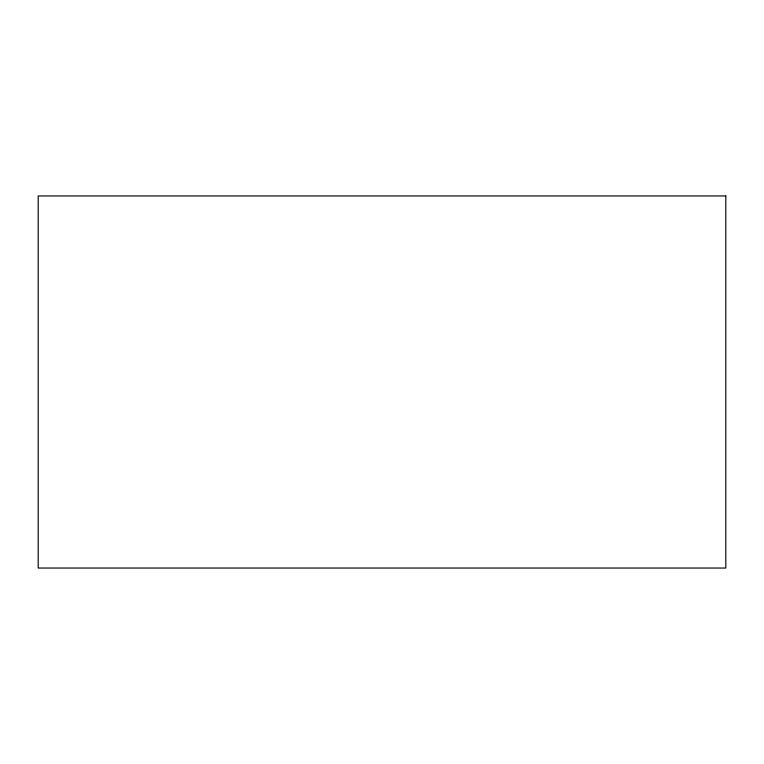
<?xml version="1.0" encoding="UTF-8"?>
<svg xmlns="http://www.w3.org/2000/svg" width="764" height="764" viewBox="0 0 764 764"><rect width="100%" height="100%" fill="white"/><g stroke="black" fill="none" stroke-linecap="round" stroke-linejoin="round"><path stroke-width="1.15" d="M725.8 195.956L38.2 195.956L38.2 568.044L725.8 568.044L725.8 195.956"/></g></svg>
